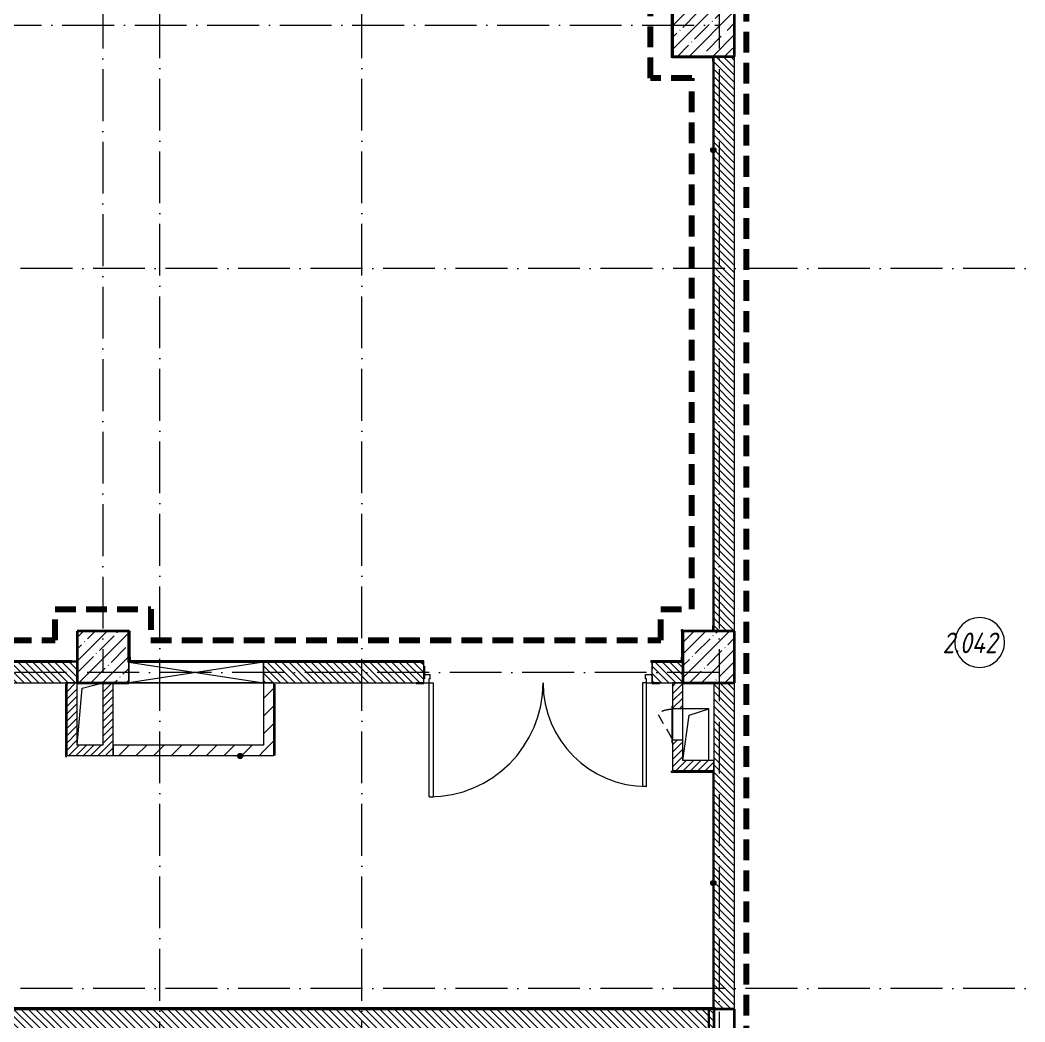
# Model space of a CAD drawing. Header units: millimetres. Extents: x -17017 to 628417, y -109036 to 199237.
# Drawn here: x 74630 to 84333, y -95339 to -85665 of the extents above; entities that cross this region are included whole.
import ezdxf

# ---------------------------------------------------------------- set-up
doc = ezdxf.new("R2010")
doc.units = ezdxf.units.MM
for name, pattern in [('200_ШТРИХ_ш1п0_6_', [160, 100, -60]), ('50_200_ШТРИХ_1Т_ш5_п1_п1_', [700, 500, -100, 0, -100]), ('Штриховая _2 мм - 1 мм_', [300, 200, -100])]:
    doc.linetypes.add(name, pattern=pattern)
for name, color, linetype, lineweight in [('0-1', 7, 'Continuous', 5), ('0-2', 7, 'Continuous', 9), ('Каркас_Импост', 7, 'Continuous', 13), ('Марки помещений', 7, 'Continuous', 9), ('Марки стен', 7, 'Continuous', 9), ('Несущие колонны', 7, 'Continuous', 9), ('Несущие колонны-1', 7, 'Continuous', 35), ('Обобщенные модели', 7, 'Continuous', 9), ('Окна', 7, 'Continuous', 9), ('Оси-2', 7, '50_200_ШТРИХ_1Т_ш5_п1_п1_', 9), ('Открывание в плане-2', 7, '200_ШТРИХ_ш1п0_6_', 9), ('Открывание-1', 7, 'Continuous', 9), ('Панель', 7, 'Continuous', 13), ('Стены', 7, 'Continuous', 9), ('Стены-1', 7, 'Continuous', 13), ('стяжа', 7, 'Continuous', 30), ('Штриховка разреза-1', 7, 'Continuous', 9), ('Элементы узлов', 7, 'Continuous', 9)]:
    doc.layers.add(name, color=color, linetype=linetype, lineweight=lineweight)
doc.layers.add('СТ-1_1', color=7, linetype='Штриховая _2 мм - 1 мм_', lineweight=90, true_color=0x888888)
doc.layers.get('0-2').off()
doc.styles.add('ISOCPEUR_I_2', font='isocpeui.ttf', dxfattribs={"width": 0.85, "height": 2.3})
pattern_1 = [(135, (0, 0), (-35.35534, -35.35534), [])]
pattern_2 = [(45, (0, 0), (-35.35534, 35.35534), [])]
pattern_3 = [(45, (0, 0), (-84.85281, 84.85281), [])]

# ---------------------------------------------------------------- blocks, each defined once
blk = doc.blocks.new('ось2эт')
at = {"layer": 'Оси-2'}
for p, q in [((75429.9, -54635.1), (75429.9, -91965.3)), ((77929.9, -108435.9), (77929.9, -54635.1)), ((81379.9, -54635.1), (81379.9, -108435.9)), ((75979.9, -108435.9), (75979.9, -55905.1)), ((60335.3, -85715.3), (81379.9, -85715.3)), ((96138.3, -88065.3), (60335.3, -88065.3)), ((81379.9, -91965.3), (60335.3, -91965.3)), ((96138.3, -95015.3), (-12388.8, -95015.3))]:
    blk.add_line(p, q, dxfattribs=at)
blk = doc.blocks.new('BSC_Колонна _Прямоугольная - 500х500-V7-АИ2_02_План отделки стен 2-го этажа _Часть 2_')
at = {"layer": 'Несущие колонны'}
h = blk.add_hatch(dxfattribs=at)
h.set_pattern_fill('FP_14', color=256, style=0, pattern_type=2)
h.set_pattern_definition([(45, (-91350, -14400), (-114.04925, 114.04925), []), (45, (-91235.95, -14400), (-114.04925, 114.04925), [201.613, -40.323, 3.353, -36.97])])
h.paths.add_polyline_path([(-250, -250), (250, -250), (250, 250), (-250, 250)], flags=0)
at = {"layer": 'Несущие колонны-1'}
for p, q in [((250, 250), (-250, 250)), ((-250, 250), (-250, -250)), ((250, -250), (250, 250)), ((-250, -250), (250, -250))]:
    blk.add_line(p, q, dxfattribs=at)
blk = doc.blocks.new('BSC_Колонна _Прямоугольная - 600х600-V14-АИ2_02_План отделки стен 2-го этажа _Часть 2_')
at = {"layer": 'Несущие колонны'}
h = blk.add_hatch(dxfattribs=at)
h.set_pattern_fill('FP_22', color=256, style=0, pattern_type=2)
h.set_pattern_definition([(45, (-91300, -20500), (-114.04925, 114.04925), []), (45, (-91185.95, -20500), (-114.04925, 114.04925), [201.613, -40.323, 3.353, -36.97])])
h.paths.add_polyline_path([(-300, -300), (300, -300), (300, 300), (-300, 300)], flags=0)
at = {"layer": 'Несущие колонны-1'}
for p, q in [((300, 300), (-300, 300)), ((-300, 300), (-300, -300)), ((300, -300), (300, 300)), ((-300, -300), (300, -300))]:
    blk.add_line(p, q, dxfattribs=at)
blk = doc.blocks.new('BSC_Колонна _Прямоугольная - 500х500-V18-АИ2_02_План отделки стен 2-го этажа _Часть 2_')
at = {"layer": 'Несущие колонны'}
h = blk.add_hatch(dxfattribs=at)
h.set_pattern_fill('FP_26', color=256, style=0, pattern_type=2)
h.set_pattern_definition([(45, (-85500, -14400), (-114.04925, 114.04925), []), (45, (-85385.95, -14400), (-114.04925, 114.04925), [201.613, -40.323, 3.353, -36.97])])
h.paths.add_polyline_path([(-250, -250), (250, -250), (250, 250), (-250, 250)], flags=0)
at = {"layer": 'Несущие колонны-1'}
for p, q in [((250, 250), (-250, 250)), ((-250, 250), (-250, -250)), ((250, -50), (250, 250)), ((-250, -250), (250, -250))]:
    blk.add_line(p, q, dxfattribs=at)
blk = doc.blocks.new('Дверь_СКБ_2Ст_Внутренняя_ШЕР - СОШ_Д-34__Дв_2200x2400h_ Снарядная_EI30-33584565-АИ2_02_План отделки стен 2-го этажа _Часть 2_')
at = {"layer": 'Каркас_Импост'}
for p, q in [((-1037.5, 100), (-1087.5, 100)), ((-1037.5, 100), (-1037.5, 60)), ((1112.5, 100), (1062.5, 100)), ((1062.5, 100), (1062.5, 60)), ((1112.5, 100), (1112.5, 20)), ((-1087.5, 31), (-1087.5, 20)), ((-1027.5, 20), (-1087.5, 20)), ((-1037.5, 60), (-1027.5, 60)), ((-1027.5, 60), (-1027.5, 20)), ((1052.5, 60), (1062.5, 60)), ((1052.5, 60), (1052.5, 20)), ((1112.5, 20), (1052.5, 20))]:
    blk.add_line(p, q, dxfattribs=at)
at = {"layer": 'Открывание-1'}
for centre, radius, start, end in [((1062.5, 100), 1100, 90, 180), ((-1037.5, 100), 1000, 0, 90)]:
    blk.add_arc(centre, radius, start, end, dxfattribs=at)
at = {"layer": 'Панель'}
for p, q in [((1062.5, 1200), (1022.5, 1200)), ((1022.5, 100), (1022.5, 1200)), ((1062.5, 1200), (1062.5, 100)), ((-1037.5, 1100), (-997.5, 1100)), ((-1037.5, 1100), (-1037.5, 100)), ((-997.5, 100), (-997.5, 1100)), ((-1037.5, 100), (-997.5, 100)), ((1062.5, 100), (1022.5, 100))]:
    blk.add_line(p, q, dxfattribs=at)
blk = doc.blocks.new('154_Стойка_СКБ_Уголок - СМ-2480_200-28346303-АИ2_02_План отделки стен 2-го этажа _Часть 2_')
at = {"layer": 'Обобщенные модели'}
for p, q in [((125, 156), (125, 81)), ((200, 156), (125, 156)), ((131, 81), (131, 150)), ((131, 150), (200, 150)), ((200, 150), (200, 156)), ((125, 81), (131, 81)), ((131, 19), (125, 19)), ((125, 19), (125, -56)), ((131, -50), (131, 19)), ((125, -56), (200, -56)), ((200, -50), (131, -50)), ((200, -56), (200, -50))]:
    blk.add_line(p, q, dxfattribs=at)
blk = doc.blocks.new('Стойка_Влож_Полоса боковая - Полоса-28213942-АИ2_02_План отделки стен 2-го этажа _Часть 2_')
at = {"layer": 'Обобщенные модели'}
for p, q in [((-5, 60), (0, 60)), ((-5, -60), (-5, 60)), ((0, 31), (0, -31)), ((0, -60), (-5, -60))]:
    blk.add_line(p, q, dxfattribs=at)
blk = doc.blocks.new('Фахверк_СКБ_Уголок - 200_3380-28509457-АИ2_02_План отделки стен 2-го этажа _Часть 2_')
at = {"layer": 'Обобщенные модели'}
for p, q in [((200, 156), (125, 156)), ((125, 156), (125, 81)), ((131, 81), (131, 150)), ((131, 150), (200, 150)), ((200, 150), (200, 156)), ((125, 81), (131, 81)), ((131, 19), (125, 19)), ((125, 19), (125, -56)), ((131, -50), (131, 19)), ((125, -56), (200, -56)), ((200, -50), (131, -50)), ((200, -56), (200, -50))]:
    blk.add_line(p, q, dxfattribs=at)
blk = doc.blocks.new('AR_Отверстие Ниша - Лючок-32403731-АИ2_02_План отделки стен 2-го этажа _Часть 2_')
at = {"layer": 'Окна'}
for p, q in [((150, 50), (-150, 50)), ((-150, 50), (-150, -50)), ((150, -50), (150, 50)), ((-150, -50), (150, -50))]:
    blk.add_line(p, q, dxfattribs=at)
blk = doc.blocks.new('Л_Общий_Лючок - Лючок-29683822-АИ2_02_План отделки стен 2-го этажа _Часть 2_')
at = {"layer": 'Окна'}
for p, q in [((324, 6), (-24, 6)), ((-24, 6), (-24, 0)), ((-24, 0), (0, 0)), ((300, 0), (324, 0)), ((324, 6), (324, 0))]:
    blk.add_line(p, q, dxfattribs=at)
at = {"layer": 'Открывание в плане-2'}
blk.add_line((16.4, 6), (255.4, 144), dxfattribs=at)
blk.add_arc((6, 0), 288, 1.19974, 30, dxfattribs=at)
blk = doc.blocks.new('AR_Отверстие прямоугольное _в плите_ - AR_Отверстие прямоугольное _в плите_-30459229-АИ2_02_План отделки стен 2-го этажа _Часть 2_')
at = {"layer": 'Обобщенные модели'}
for p, q in [((125, 250), (-125, 250)), ((-62.5, 187.5), (125, 250)), ((125, -250), (125, 250)), ((-125, -250), (-62.5, 187.5))]:
    blk.add_line(p, q, dxfattribs=at)
blk = doc.blocks.new('AR_Отверстие прямоугольное _в плите_ - AR_Отверстие прямоугольное _в плите_-30459234-АИ2_02_План отделки стен 2-го этажа _Часть 2_')
at = {"layer": 'Обобщенные модели'}
for p, q in [((-75, 250), (125, 300)), ((-125, -300), (-75, 250))]:
    blk.add_line(p, q, dxfattribs=at)
blk = doc.blocks.new('BSC_Колонна _Прямоугольная1 - 200х200 _металл_-35201446-АИ2_02_План отделки стен 2-го этажа _Часть 2_')
at = {"layer": 'Несущие колонны-1'}
for p, q in [((100, 100), (-100, 100)), ((-100, 100), (-100, -100)), ((100, -100), (100, 100)), ((-100, -100), (100, -100))]:
    blk.add_line(p, q, dxfattribs=at)
blk = doc.blocks.new('AR_Отверстие прямоугольное _в стене_ - AR_Отверстие прямоугольное _в стене__ОВ-36857278-АИ2_02_План отделки стен 2-го этажа _Часть 2_')
at = {"layer": 'Элементы узлов'}
for p, q in [((-650, -100), (-650, 100)), ((-650, 100), (650, 100)), ((650, 100), (-650, -100)), ((-650, 100), (650, -100)), ((650, 100), (-650, 100)), ((-650, 100), (-650, -100)), ((650, 100), (650, -100)), ((650, -100), (650, 100)), ((650, -100), (-650, -100)), ((-650, -100), (650, -100))]:
    blk.add_line(p, q, dxfattribs=at)
blk = doc.blocks.new('0125-Р-ОО-Ш2-АР-о_23_10_2024_rvt-1-АИ2_02_План отделки стен 2-го этажа _Часть 2_')
at = {"layer": 'Штриховка разреза-1'}
h = blk.add_hatch(dxfattribs=at)
h.set_pattern_fill('FP_2', color=256, style=0, pattern_type=2)
h.set_pattern_definition(pattern_1)
h.paths.add_polyline_path([(91600, 14650), (91600, 20200), (91400, 20200), (91400, 14650)], flags=0)
h = blk.add_hatch(dxfattribs=at)
h.set_pattern_fill('FP_2', color=256, style=0, pattern_type=2)
h.set_pattern_definition(pattern_1)
h.paths.add_polyline_path([(85250, 14150), (85250, 14350), (80350, 14350), (80350, 14150), (83562.3, 14150)], flags=0)
h = blk.add_hatch(dxfattribs=at)
h.set_pattern_fill('FP_2', color=256, style=0, pattern_type=2)
h.set_pattern_definition(pattern_1)
h.paths.add_polyline_path([(91018.2, 14150), (91100, 14150), (91100, 14350), (90806, 14350), (90806, 14281), (90800, 14281), (90800, 14219), (90806, 14219), (90806, 14150), (90875, 14150)], flags=0)
h.paths.add_polyline_path([(88594, 14150), (88594, 14219), (88600, 14219), (88600, 14281), (88594, 14281), (88594, 14350), (87050, 14350), (87050, 14150), (88525, 14150)], flags=0)
h = blk.add_hatch(dxfattribs=at)
h.set_pattern_fill('FP_92', color=256, style=0, pattern_type=2)
h.set_pattern_definition(pattern_2)
h.paths.add_polyline_path([(85250, 13450), (85250, 14150), (85150, 14150), (85150, 13450)], flags=0)
h = blk.add_hatch(dxfattribs=at)
h.set_pattern_fill('FP_92', color=256, style=0, pattern_type=2)
h.set_pattern_definition(pattern_2)
h.paths.add_polyline_path([(85600, 13450), (85600, 14150), (85500, 14150), (85500, 13450)], flags=0)
h = blk.add_hatch(dxfattribs=at)
h.set_pattern_fill('FP_3', color=256, style=0, pattern_type=2)
h.set_pattern_definition(pattern_3)
h.paths.add_polyline_path([(87150, 13450), (87150, 14150), (87050, 14150), (87050, 13450)], flags=0)
h = blk.add_hatch(dxfattribs=at)
h.set_pattern_fill('FP_92', color=256, style=0, pattern_type=2)
h.set_pattern_definition(pattern_2)
h.paths.add_polyline_path([(91018.2, 13300), (91100, 13300), (91100, 13600), (91000, 13600), (91000, 13300)], flags=0)
h.paths.add_polyline_path([(91100, 13900), (91100, 14150), (91000, 14150), (91001, 13900), (91024, 13900)], flags=0)
h = blk.add_hatch(dxfattribs=at)
h.set_pattern_fill('FP_2', color=256, style=0, pattern_type=2)
h.set_pattern_definition(pattern_1)
h.paths.add_polyline_path([(91400, 11000), (91600, 11000), (91600, 14150), (91400, 14150), (91400, 12505.4)], flags=0)
h = blk.add_hatch(dxfattribs=at)
h.set_pattern_fill('FP_92', color=256, style=0, pattern_type=2)
h.set_pattern_definition(pattern_2)
h.paths.add_polyline_path([(85500, 13450), (85500, 13550), (85250, 13550), (85250, 13450)], flags=0)
h = blk.add_hatch(dxfattribs=at)
h.set_pattern_fill('FP_3', color=256, style=0, pattern_type=2)
h.set_pattern_definition(pattern_3)
h.paths.add_polyline_path([(85600, 13450), (87050, 13450), (87050, 13550), (85600, 13550)], flags=0)
h = blk.add_hatch(dxfattribs=at)
h.set_pattern_fill('FP_92', color=256, style=0, pattern_type=2)
h.set_pattern_definition(pattern_2)
h.paths.add_polyline_path([(91100, 13300), (91400, 13300), (91400, 13400), (91100, 13400)], flags=0)
h = blk.add_hatch(dxfattribs=at)
h.set_pattern_fill('FP_2', color=256, style=0, pattern_type=2)
h.set_pattern_definition(pattern_1)
h.paths.add_polyline_path([(91400, 10800), (91400, 11000), (80350, 11000), (80350, 10800), (91018.2, 10800)], flags=0)
at = {"layer": 'Стены-1'}
for p, q in [((91400, 20200), (91400, 14650)), ((91600, 14650), (91600, 20200)), ((85250, 14350), (80350, 14350)), ((88525, 14350), (87050, 14350)), ((90800, 14281), (90800, 14219)), ((91100, 14350), (90875, 14350)), ((80350, 14150), (85250, 14150)), ((85150, 14150), (85150, 13450)), ((85250, 14150), (85150, 14150)), ((85250, 13550), (85250, 14150)), ((85500, 14150), (85500, 13550)), ((85600, 13450), (85600, 14150)), ((87050, 14150), (87050, 13550)), ((87150, 14150), (87050, 14150)), ((87050, 14150), (88525, 14150)), ((87150, 13450), (87150, 14150)), ((90875, 14150), (91100, 14150)), ((91000, 14150), (91000, 13924)), ((91100, 14150), (91000, 14150)), ((91100, 13900), (91100, 14150)), ((91400, 14150), (91400, 11000)), ((91600, 11000), (91600, 14150)), ((91100, 13400), (91100, 13600)), ((85500, 13550), (85250, 13550)), ((87050, 13550), (85600, 13550)), ((85600, 13550), (85600, 13450)), ((91000, 13576), (91000, 13300)), ((85150, 13450), (85250, 13450)), ((85250, 13450), (85500, 13450)), ((85500, 13450), (85600, 13450)), ((85600, 13450), (87050, 13450)), ((87050, 13450), (87150, 13450)), ((91400, 13400), (91100, 13400)), ((91400, 13300), (91400, 13400)), ((91000, 13300), (91100, 13300)), ((91100, 13300), (91400, 13300)), ((91400, 11000), (80350, 11000))]:
    blk.add_line(p, q, dxfattribs=at)
at = {"layer": '0-2'}
for name, p in [('BSC_Колонна _Прямоугольная - 600х600-V14-АИ2_02_План отделки стен 2-го этажа _Часть 2_', (91300, 20500)), ('BSC_Колонна _Прямоугольная - 500х500-V18-АИ2_02_План отделки стен 2-го этажа _Часть 2_', (85500, 14400)), ('BSC_Колонна _Прямоугольная - 500х500-V7-АИ2_02_План отделки стен 2-го этажа _Часть 2_', (91350, 14400)), ('AR_Отверстие прямоугольное _в стене_ - AR_Отверстие прямоугольное _в стене__ОВ-36857278-АИ2_02_План отделки стен 2-го этажа _Часть 2_', (86400, 14250)), ('Фахверк_СКБ_Уголок - 200_3380-28509457-АИ2_02_План отделки стен 2-го этажа _Часть 2_', (90675, 14200)), ('AR_Отверстие прямоугольное _в плите_ - AR_Отверстие прямоугольное _в плите_-30459234-АИ2_02_План отделки стен 2-го этажа _Часть 2_', (85375, 13850)), ('AR_Отверстие прямоугольное _в плите_ - AR_Отверстие прямоугольное _в плите_-30459229-АИ2_02_План отделки стен 2-го этажа _Часть 2_', (91225, 13650))]:
    blk.add_blockref(name, p, dxfattribs=at)
for name, p, rotation in [('154_Стойка_СКБ_Уголок - СМ-2480_200-28346303-АИ2_02_План отделки стен 2-го этажа _Часть 2_', (88725, 14300), 180), ('Стойка_Влож_Полоса боковая - Полоса-28213942-АИ2_02_План отделки стен 2-го этажа _Часть 2_', (88600, 14250), 180), ('Дверь_СКБ_2Ст_Внутренняя_ШЕР - СОШ_Д-34__Дв_2200x2400h_ Снарядная_EI30-33584565-АИ2_02_План отделки стен 2-го этажа _Часть 2_', (89712.5, 14250), 180), ('Л_Общий_Лючок - Лючок-29683822-АИ2_02_План отделки стен 2-го этажа _Часть 2_', (91000, 13600), 90), ('AR_Отверстие Ниша - Лючок-32403731-АИ2_02_План отделки стен 2-го этажа _Часть 2_', (91050, 13750), 270), ('BSC_Колонна _Прямоугольная1 - 200х200 _металл_-35201446-АИ2_02_План отделки стен 2-го этажа _Часть 2_', (91500, 10900), 270.0000000000001)]:
    blk.add_blockref(name, p, dxfattribs=dict(at, rotation=rotation))
blk = doc.blocks.new('AI_Марка_Помещение_х1__Общий_E___ISO-2_1K_ - Номер-16210215-АИ2_02_План отделки стен 2-го этажа _Часть 2_')
at = {"layer": 'Марки помещений'}
for start, end in [(360, 180), (180, 360)]:
    blk.add_arc((0.039, 0.312), 2.4, start, end, dxfattribs=at)
blk = doc.blocks.new('2ч2эт')
at = {"layer": 'Марки стен'}
h = blk.add_hatch(color=256, dxfattribs=at)
edge = h.paths.add_edge_path(flags=0)
edge.add_arc((81323.9, -86920.5), 25, 0, 360)
h = blk.add_hatch(color=256, dxfattribs=at)
edge = h.paths.add_edge_path(flags=0)
edge.add_arc((76754.7, -92771.3), 25, 0, 360)
h = blk.add_hatch(color=256, dxfattribs=at)
edge = h.paths.add_edge_path(flags=0)
edge.add_arc((81323.9, -93999.1), 25, 0, 360)
for centre in [(81323.9, -86920.5), (76754.7, -92771.3), (81323.9, -93999.1)]:
    blk.add_circle(centre, 25, dxfattribs=at)
at = {"layer": 'СТ-1_1'}
for p, q in [((81641.9, -81877.3), (81641.9, -98203.3)), ((80717.3, -86227.3), (80717.3, -85203.3)), ((81117.3, -86227.3), (80717.3, -86227.3)), ((81117.3, -91353.3), (81117.3, -86227.3)), ((74967.3, -91653.3), (74967.3, -91353.3)), ((74967.3, -91353.3), (75891.3, -91353.3)), ((75891.3, -91353.3), (75891.3, -91653.3)), ((80817.3, -91653.3), (80817.3, -91353.3)), ((80817.3, -91353.3), (81117.3, -91353.3)), ((70941.3, -91653.3), (74967.3, -91653.3)), ((75891.3, -91653.3), (80817.3, -91653.3))]:
    blk.add_line(p, q, dxfattribs=at)
at = {"layer": 'Стены'}
for p, q in [((80917.9, -86015.3), (80917.9, -86027.3)), ((80929.9, -86027.3), (80917.9, -86027.3)), ((81317.9, -86065.3), (81317.9, -86027.3)), ((81029.9, -91553.3), (81017.9, -91553.3)), ((81017.9, -91565.3), (81017.9, -91553.3)), ((81029.9, -91553.3), (81029.9, -91565.3)), ((81317.9, -91553.3), (81317.9, -91515.3)), ((75129.9, -91853.3), (75167.9, -91853.3)), ((75691.9, -91815.3), (75691.9, -91853.3)), ((81017.9, -91853.3), (81017.9, -91815.3))]:
    blk.add_line(p, q, dxfattribs=at)
at = {"layer": 'Стены-1'}
for p, q in [((80917.9, -85415.3), (80917.9, -86015.3)), ((80917.9, -86015.3), (80929.9, -86015.3)), ((80929.9, -86015.3), (80929.9, -86027.3)), ((80929.9, -86027.3), (81317.9, -86027.3)), ((81317.9, -86027.3), (81317.9, -86015.3)), ((81317.9, -86065.3), (81317.9, -91515.3)), ((81329.9, -86065.3), (81317.9, -86065.3)), ((81329.9, -91515.3), (81329.9, -86065.3)), ((75691.9, -91565.3), (75679.9, -91565.3)), ((75691.9, -91815.3), (75691.9, -91565.3)), ((81029.9, -91565.3), (81017.9, -91565.3)), ((81017.9, -91565.3), (81017.9, -91815.3)), ((81317.9, -91515.3), (81329.9, -91515.3)), ((75129.9, -91853.3), (70779.9, -91853.3)), ((70779.9, -91865.3), (75129.9, -91865.3)), ((75129.9, -91865.3), (75129.9, -91853.3)), ((75679.9, -91815.3), (75691.9, -91815.3)), ((78529.9, -91853.3), (75679.9, -91853.3)), ((76979.9, -91865.3), (78454.9, -91865.3)), ((78529.9, -91859.3), (78529.9, -91853.3)), ((81029.9, -91853.3), (80721.9, -91853.3)), ((80721.9, -91853.3), (80721.9, -91865.3)), ((80721.9, -91865.3), (80729.9, -91865.3)), ((80804.9, -91865.3), (81029.9, -91865.3)), ((81017.9, -91815.3), (81029.9, -91815.3)), ((75079.9, -92065.3), (75067.9, -92065.3)), ((75067.9, -92077.3), (75067.9, -92777.3)), ((75079.9, -92765.3), (75079.9, -92065.3)), ((77079.9, -92077.3), (77079.9, -92765.3)), ((77091.9, -92765.3), (77091.9, -92077.3)), ((75067.9, -92777.3), (75079.9, -92777.3)), ((80917.9, -92915.3), (80917.9, -92927.3)), ((80917.9, -92927.3), (81317.9, -92927.3)), ((81329.9, -92915.3), (80929.9, -92915.3)), ((81317.9, -92927.3), (81317.9, -95203.3)), ((81329.9, -95215.3), (81329.9, -92915.3)), ((74054.9, -95215.3), (81329.9, -95215.3)), ((81317.9, -95203.3), (74066.9, -95203.3))]:
    blk.add_line(p, q, dxfattribs=at)
at = {"layer": '0-1'}
blk.add_blockref('0125-Р-ОО-Ш2-АР-о_23_10_2024_rvt-1-АИ2_02_План отделки стен 2-го этажа _Часть 2_', (-10070.1, -106215.3), dxfattribs=at)
at = {"layer": 'Марки помещений', "xscale": 99.99999999999993, "yscale": 99.99999999999993, "zscale": 99.99999999999993}
blk.add_blockref('AI_Марка_Помещение_х1__Общий_E___ISO-2_1K_ - Номер-16210215-АИ2_02_План отделки стен 2-го этажа _Часть 2_', (83892.3, -91706.5), dxfattribs=at)
at = {"layer": 'Марки помещений', "insert": (83536.6, -91578.6), "char_height": 200, "width": 817.721, "attachment_point": 1, "style": 'ISOCPEUR_I_2'}
blk.add_mtext('2.042', dxfattribs=at)

msp = doc.modelspace()

# ---------------------------------------------------------------- linework, layer by layer
at = {"layer": 'стяжа'}
msp.add_lwpolyline([(31129.9, -95215.3), (81279.9, -95215.3), (81279.9, -98315.3), (31129.9, -98315.3)], close=True, dxfattribs=at)

# ---------------------------------------------------------------- block references
for name in ['ось2эт', '2ч2эт']:
    msp.add_blockref(name, (0, 0), dxfattribs=at)

doc.saveas('drawing.dxf')
